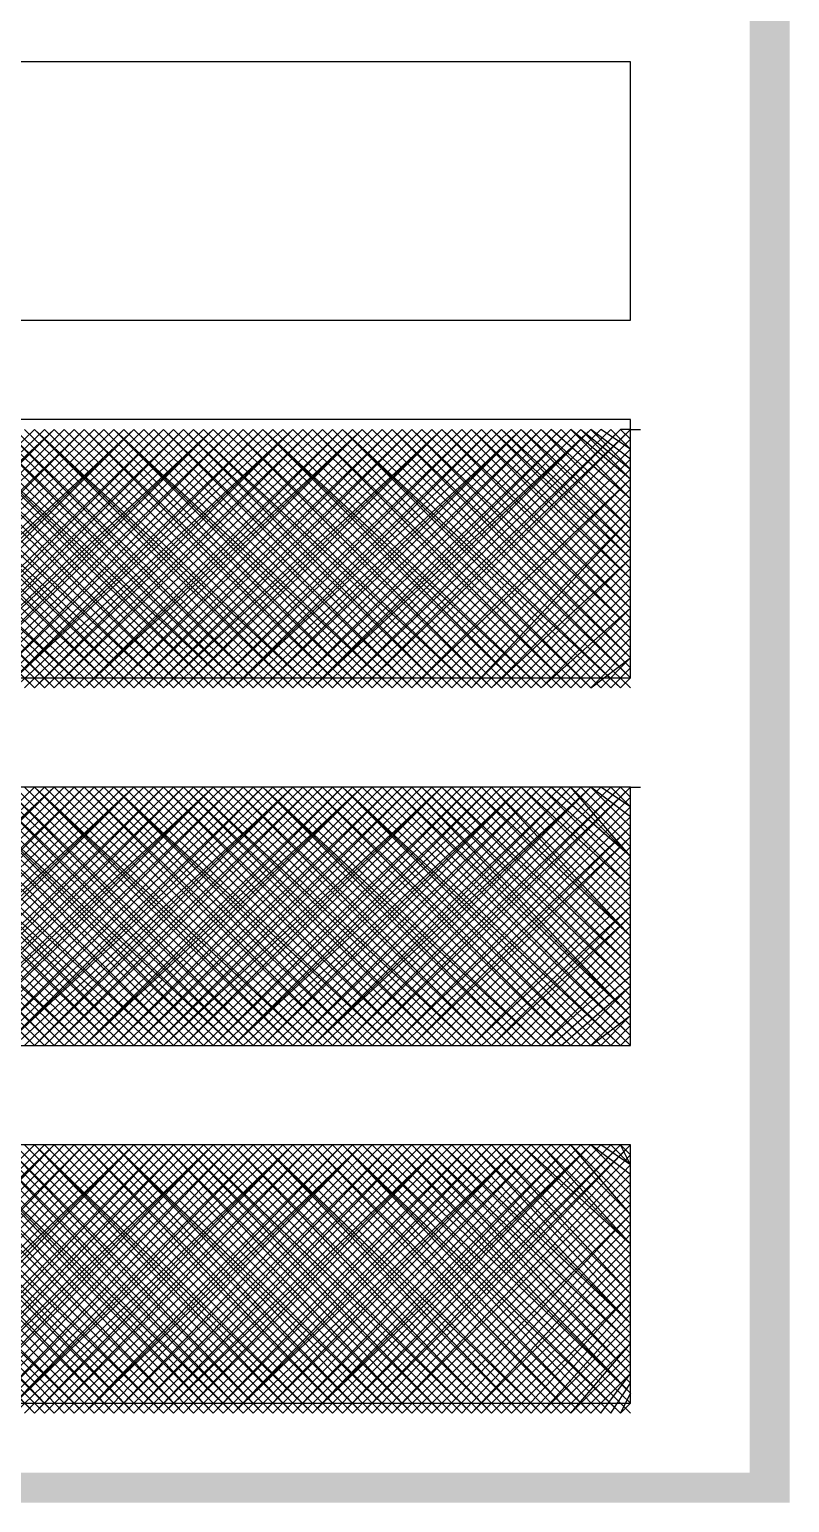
# Model space of a CAD drawing. Header units: millimetres. Extents: x 532209 to 638832, y -290618 to -196403.
# Drawn here: x 587783 to 589696, y -262828 to -259122 of the extents above; entities that cross this region are included whole.
import ezdxf
from ezdxf.enums import TextEntityAlignment as Align

# ---------------------------------------------------------------- set-up
doc = ezdxf.new("R2010")
doc.units = ezdxf.units.MM
doc.header["$LTSCALE"] = 12.5
doc.header["$MEASUREMENT"] = 0
doc.styles.get("Standard").update_dxf_attribs({"font": 'arial.ttf'})

# ---------------------------------------------------------------- blocks, each defined once
blk = doc.blocks.new('APC L')
at = {"linetype": 'Continuous'}
for points in [[(589695.7, -262828.1), (589595.7, -253528.1), (589695.7, -253428.1)], [(589595.7, -262753.1), (589695.7, -262828.1), (589595.7, -253528.1)], [(585945.7, -262753.1), (585870.7, -262828.1), (589595.7, -262753.1)], [(585870.7, -262828.1), (589595.7, -262753.1), (589695.7, -262828.1)]]:
    blk.add_hatch(color=256, dxfattribs=at).paths.add_polyline_path(points)
for points in [[(586295.7, -259853.1), (589295.7, -259853.1), (589295.7, -259203.1), (586295.7, -259203.1), (586295.7, -259853.1)], [(586295.7, -260753.1), (589295.7, -260753.1), (589295.7, -260103.1), (586295.7, -260103.1), (586295.7, -260753.1)], [(587795.7, -260128.1), (587120.7, -260778.1), (587795.7, -260128.1)], [(587795.7, -260778.1), (587120.7, -260128.1)], [(587145.7, -260778.1), (587845.7, -260128.1)], [(587145.7, -260778.1), (587820.7, -260128.1)], [(587820.7, -260778.1), (587145.7, -260128.1)], [(587795.7, -260778.1), (587145.7, -260128.1)], [(587195.7, -260778.1), (587845.7, -260128.1), (587170.7, -260778.1)], [(587845.7, -260778.1), (587170.7, -260128.1)], [(587845.7, -260778.1), (587195.7, -260128.1)], [(587220.7, -260778.1), (587895.7, -260128.1)], [(587220.7, -260778.1), (587870.7, -260128.1)], [(587920.7, -260778.1), (587220.7, -260128.1), (587895.7, -260778.1)], [(587870.7, -260778.1), (587220.7, -260128.1)], [(587245.7, -260778.1), (587920.7, -260128.1)], [(587920.7, -260778.1), (587245.7, -260128.1)], [(587270.7, -260778.1), (587945.7, -260128.1)], [(587270.7, -260778.1), (587920.7, -260128.1)], [(587270.7, -260128.1), (587945.7, -260778.1), (587270.7, -260128.1)], [(587295.7, -260778.1), (587970.7, -260128.1)], [(587970.7, -260778.1), (587295.7, -260128.1)], [(587995.7, -260128.1), (587320.7, -260778.1), (587995.7, -260128.1)], [(587995.7, -260778.1), (587320.7, -260128.1)], [(587370.7, -260778.1), (588045.7, -260128.1), (587345.7, -260778.1)], [(587345.7, -260778.1), (588020.7, -260128.1)], [(588020.7, -260778.1), (587345.7, -260128.1)], [(587995.7, -260778.1), (587345.7, -260128.1)], [(588045.7, -260778.1), (587370.7, -260128.1)], [(587395.7, -260778.1), (588070.7, -260128.1)], [(587395.7, -260778.1), (588045.7, -260128.1)], [(588095.7, -260778.1), (587395.7, -260128.1), (588070.7, -260778.1)], [(588045.7, -260778.1), (587395.7, -260128.1)], [(587420.7, -260778.1), (588095.7, -260128.1)], [(588120.7, -260778.1), (587420.7, -260128.1)], [(587445.7, -260778.1), (588120.7, -260128.1)], [(588120.7, -260778.1), (587445.7, -260128.1)], [(587470.7, -260778.1), (588120.7, -260128.1)], [(587470.7, -260778.1), (588145.7, -260128.1)], [(587470.7, -260128.1), (588145.7, -260778.1), (587470.7, -260128.1)], [(587495.7, -260778.1), (588170.7, -260128.1)], [(588170.7, -260778.1), (587495.7, -260128.1)], [(588170.7, -260128.1), (587520.7, -260778.1), (588195.7, -260128.1)], [(588170.7, -260778.1), (587520.7, -260128.1)], [(587545.7, -260778.1), (588220.7, -260128.1)], [(587545.7, -260778.1), (588245.7, -260128.1), (587570.7, -260778.1)], [(588195.7, -260778.1), (587545.7, -260128.1)], [(588220.7, -260778.1), (587545.7, -260128.1)], [(588245.7, -260778.1), (587570.7, -260128.1)], [(587595.7, -260778.1), (588245.7, -260128.1)], [(587595.7, -260778.1), (588270.7, -260128.1)], [(588245.7, -260778.1), (587595.7, -260128.1)], [(588270.7, -260778.1), (587595.7, -260128.1), (588295.7, -260778.1)], [(587620.7, -260778.1), (588295.7, -260128.1)], [(588295.7, -260778.1), (587620.7, -260128.1)], [(587645.7, -260778.1), (588295.7, -260128.1)], [(587645.7, -260128.1), (588320.7, -260778.1), (587670.7, -260128.1)], [(587670.7, -260778.1), (588320.7, -260128.1)], [(587670.7, -260778.1), (588345.7, -260128.1)], [(588345.7, -260778.1), (587670.7, -260128.1)], [(587695.7, -260778.1), (588370.7, -260128.1)], [(588370.7, -260778.1), (587695.7, -260128.1)], [(588370.7, -260128.1), (587720.7, -260778.1), (588395.7, -260128.1)], [(587720.7, -260778.1), (588420.7, -260128.1)], [(588370.7, -260778.1), (587720.7, -260128.1)], [(588395.7, -260778.1), (587720.7, -260128.1)], [(587745.7, -260778.1), (588445.7, -260128.1), (587770.7, -260778.1)], [(588420.7, -260778.1), (587745.7, -260128.1)], [(588445.7, -260778.1), (587770.7, -260128.1)], [(587795.7, -260778.1), (588445.7, -260128.1)], [(587795.7, -260778.1), (588470.7, -260128.1)], [(588445.7, -260778.1), (587795.7, -260128.1)], [(588470.7, -260778.1), (587795.7, -260128.1), (588495.7, -260778.1)], [(587820.7, -260778.1), (588495.7, -260128.1)], [(588495.7, -260778.1), (587820.7, -260128.1)], [(587845.7, -260778.1), (588495.7, -260128.1)], [(587845.7, -260778.1), (588520.7, -260128.1)], [(587845.7, -260128.1), (588520.7, -260778.1), (587845.7, -260128.1)], [(587870.7, -260778.1), (588545.7, -260128.1)], [(588545.7, -260778.1), (587870.7, -260128.1)], [(587895.7, -260778.1), (588570.7, -260128.1)], [(588570.7, -260778.1), (587895.7, -260128.1)], [(588570.7, -260128.1), (587920.7, -260778.1), (588595.7, -260128.1)], [(587920.7, -260778.1), (588620.7, -260128.1)], [(588570.7, -260778.1), (587920.7, -260128.1)], [(588595.7, -260778.1), (587920.7, -260128.1)], [(587945.7, -260778.1), (588620.7, -260128.1), (587970.7, -260778.1)], [(588620.7, -260778.1), (587945.7, -260128.1)], [(588620.7, -260778.1), (587970.7, -260128.1)], [(587995.7, -260778.1), (588645.7, -260128.1)], [(587995.7, -260778.1), (588670.7, -260128.1)], [(588645.7, -260778.1), (587995.7, -260128.1)], [(588670.7, -260778.1), (587995.7, -260128.1), (588695.7, -260778.1)], [(588020.7, -260778.1), (588695.7, -260128.1)], [(588695.7, -260778.1), (588020.7, -260128.1)], [(588045.7, -260778.1), (588695.7, -260128.1)], [(588045.7, -260778.1), (588720.7, -260128.1)], [(588045.7, -260128.1), (588720.7, -260778.1), (588045.7, -260128.1)], [(588070.7, -260778.1), (588745.7, -260128.1)], [(588745.7, -260778.1), (588070.7, -260128.1)], [(588745.7, -260128.1), (588095.7, -260778.1), (588770.7, -260128.1)], [(588745.7, -260778.1), (588095.7, -260128.1)], [(588120.7, -260778.1), (588795.7, -260128.1)], [(588120.7, -260778.1), (588820.7, -260128.1)], [(588770.7, -260778.1), (588120.7, -260128.1)], [(588795.7, -260778.1), (588120.7, -260128.1)], [(588145.7, -260778.1), (588820.7, -260128.1), (588170.7, -260778.1)], [(588820.7, -260778.1), (588145.7, -260128.1)], [(588170.7, -260778.1), (588845.7, -260128.1)], [(588820.7, -260778.1), (588170.7, -260128.1)], [(588845.7, -260778.1), (588170.7, -260128.1)], [(588195.7, -260778.1), (588870.7, -260128.1)], [(588870.7, -260778.1), (588195.7, -260128.1), (588895.7, -260778.1)], [(588220.7, -260778.1), (588895.7, -260128.1)], [(588895.7, -260778.1), (588220.7, -260128.1)], [(588245.7, -260778.1), (588895.7, -260128.1)], [(588245.7, -260778.1), (588920.7, -260128.1)], [(588245.7, -260128.1), (588920.7, -260778.1), (588245.7, -260128.1)], [(588270.7, -260778.1), (588945.7, -260128.1)], [(588945.7, -260778.1), (588270.7, -260128.1)], [(588945.7, -260128.1), (588295.7, -260778.1), (588970.7, -260128.1)], [(588295.7, -260778.1), (588995.7, -260128.1)], [(588945.7, -260778.1), (588295.7, -260128.1)], [(588970.7, -260778.1), (588295.7, -260128.1)], [(588320.7, -260778.1), (589020.7, -260128.1), (588345.7, -260778.1)], [(588995.7, -260778.1), (588320.7, -260128.1)], [(589020.7, -260778.1), (588345.7, -260128.1)], [(588370.7, -260778.1), (589020.7, -260128.1)], [(588370.7, -260778.1), (589045.7, -260128.1)], [(589020.7, -260778.1), (588370.7, -260128.1)], [(589045.7, -260778.1), (588370.7, -260128.1), (589070.7, -260778.1)], [(588395.7, -260778.1), (589070.7, -260128.1)], [(589070.7, -260778.1), (588395.7, -260128.1)], [(588420.7, -260778.1), (589070.7, -260128.1)], [(589095.7, -260778.1), (588420.7, -260128.1)], [(588445.7, -260778.1), (589095.7, -260128.1)], [(588445.7, -260778.1), (589120.7, -260128.1)], [(588445.7, -260128.1), (589120.7, -260778.1), (588445.7, -260128.1)], [(588470.7, -260778.1), (589145.7, -260128.1)], [(589145.7, -260778.1), (588470.7, -260128.1)], [(589145.7, -260128.1), (588495.7, -260778.1), (589170.7, -260128.1)], [(588495.7, -260778.1), (589195.7, -260128.1)], [(589145.7, -260778.1), (588495.7, -260128.1)], [(589170.7, -260778.1), (588495.7, -260128.1)], [(588520.7, -260778.1), (589195.7, -260128.1), (588545.7, -260778.1)], [(589195.7, -260778.1), (588520.7, -260128.1)], [(589195.7, -260778.1), (588545.7, -260128.1)], [(588570.7, -260778.1), (589220.7, -260128.1)], [(588570.7, -260778.1), (589245.7, -260128.1)], [(589220.7, -260778.1), (588570.7, -260128.1)], [(589245.7, -260778.1), (588570.7, -260128.1), (589270.7, -260778.1)], [(588595.7, -260778.1), (589270.7, -260128.1)], [(589270.7, -260778.1), (588595.7, -260128.1)], [(588620.7, -260778.1), (589270.7, -260128.1)], [(588620.7, -260778.1), (589295.7, -260128.1)], [(588620.7, -260128.1), (589295.7, -260778.1), (588620.7, -260128.1)], [(588645.7, -260778.1), (589295.7, -260128.1)], [(589295.7, -260753.1), (588645.7, -260128.1)], [(589295.7, -260753.1), (588670.7, -260128.1)], [(589295.7, -260728.1), (588695.7, -260128.1)], [(589295.7, -260703.1), (588695.7, -260128.1)], [(589295.7, -260703.1), (588720.7, -260128.1)], [(589295.7, -260678.1), (588745.7, -260128.1)], [(589295.7, -260653.1), (588745.7, -260128.1)], [(589295.7, -260628.1), (588770.7, -260128.1), (589295.7, -260628.1), (588795.7, -260128.1)], [(589295.7, -260603.1), (588820.7, -260128.1)], [(589295.7, -260578.1), (588820.7, -260128.1)], [(589295.7, -260578.1), (588845.7, -260128.1)], [(589295.7, -260553.1), (588870.7, -260128.1)], [(589295.7, -260528.1), (588895.7, -260128.1)], [(589295.7, -260503.1), (588895.7, -260128.1)], [(589295.7, -260503.1), (588920.7, -260128.1)], [(589295.7, -260478.1), (588945.7, -260128.1)], [(589295.7, -260453.1), (588945.7, -260128.1)], [(589295.7, -260453.1), (588970.7, -260128.1), (589295.7, -260428.1), (588995.7, -260128.1)], [(589295.7, -260403.1), (589020.7, -260128.1)], [(589295.7, -260378.1), (589020.7, -260128.1)], [(589295.7, -260378.1), (589045.7, -260128.1)], [(589295.7, -260353.1), (589070.7, -260128.1)], [(589295.7, -260328.1), (589070.7, -260128.1)], [(589295.7, -260303.1), (589095.7, -260128.1)], [(589295.7, -260303.1), (589120.7, -260128.1)], [(589295.7, -260278.1), (589145.7, -260128.1)], [(589295.7, -260253.1), (589145.7, -260128.1)], [(589295.7, -260253.1), (589170.7, -260128.1), (589295.7, -260228.1), (589195.7, -260128.1)], [(589295.7, -260203.1), (589195.7, -260128.1)], [(589295.7, -260178.1), (589220.7, -260128.1)], [(589295.7, -260178.1), (589245.7, -260128.1)], [(589295.7, -260153.1), (589270.7, -260128.1)], [(589295.7, -260128.1), (589270.7, -260128.1)], [(589295.7, -260128.1), (589320.7, -260128.1)], [(588670.7, -260778.1), (589295.7, -260153.1)], [(588695.7, -260778.1), (589295.7, -260178.1), (588695.7, -260778.1)], [(588695.7, -260778.1), (589295.7, -260178.1)], [(588720.7, -260778.1), (589295.7, -260203.1)], [(588745.7, -260778.1), (589295.7, -260228.1)], [(588745.7, -260778.1), (589295.7, -260253.1)], [(588770.7, -260778.1), (589295.7, -260253.1)], [(588795.7, -260778.1), (589295.7, -260278.1)], [(588820.7, -260778.1), (589295.7, -260303.1)], [(588820.7, -260778.1), (589295.7, -260303.1)], [(588845.7, -260778.1), (589295.7, -260328.1)], [(588870.7, -260778.1), (589295.7, -260353.1), (588895.7, -260778.1), (589295.7, -260378.1)], [(588895.7, -260778.1), (589295.7, -260378.1)], [(588920.7, -260778.1), (589295.7, -260403.1)], [(588945.7, -260778.1), (589295.7, -260428.1)], [(588945.7, -260778.1), (589295.7, -260453.1)], [(588970.7, -260778.1), (589295.7, -260453.1)], [(588995.7, -260778.1), (589295.7, -260478.1)], [(589020.7, -260778.1), (589295.7, -260503.1)], [(589020.7, -260778.1), (589295.7, -260503.1)], [(589045.7, -260778.1), (589295.7, -260528.1)], [(589070.7, -260778.1), (589295.7, -260553.1), (589070.7, -260778.1), (589295.7, -260578.1)], [(589095.7, -260778.1), (589295.7, -260578.1)], [(589120.7, -260778.1), (589295.7, -260603.1)], [(589145.7, -260778.1), (589295.7, -260628.1)], [(589145.7, -260778.1), (589295.7, -260628.1)], [(589170.7, -260778.1), (589295.7, -260653.1)], [(589195.7, -260778.1), (589295.7, -260678.1)], [(589195.7, -260778.1), (589295.7, -260703.1)], [(589220.7, -260778.1), (589295.7, -260703.1)], [(589245.7, -260778.1), (589295.7, -260728.1)], [(589270.7, -260778.1), (589295.7, -260753.1), (589270.7, -260778.1)], [(589270.7, -260778.1), (589295.7, -260753.1)], [(586295.7, -261678.1), (589295.7, -261678.1), (589295.7, -261028.1), (586295.7, -261028.1), (586295.7, -261678.1)], [(587795.7, -261028.1), (587120.7, -261678.1), (587795.7, -261028.1)], [(587795.7, -261678.1), (587120.7, -261028.1)], [(587145.7, -261678.1), (587845.7, -261028.1)], [(587145.7, -261678.1), (587820.7, -261028.1)], [(587820.7, -261678.1), (587145.7, -261028.1)], [(587795.7, -261678.1), (587145.7, -261028.1)], [(587195.7, -261678.1), (587845.7, -261028.1), (587170.7, -261678.1)], [(587845.7, -261678.1), (587170.7, -261028.1)], [(587845.7, -261678.1), (587195.7, -261028.1)], [(587220.7, -261678.1), (587895.7, -261028.1)], [(587220.7, -261678.1), (587870.7, -261028.1)], [(587920.7, -261678.1), (587220.7, -261028.1), (587895.7, -261678.1)], [(587870.7, -261678.1), (587220.7, -261028.1)], [(587245.7, -261678.1), (587920.7, -261028.1)], [(587920.7, -261678.1), (587245.7, -261028.1)], [(587270.7, -261678.1), (587945.7, -261028.1)], [(587270.7, -261678.1), (587920.7, -261028.1)], [(587270.7, -261028.1), (587945.7, -261678.1), (587270.7, -261028.1)], [(587295.7, -261678.1), (587970.7, -261028.1)], [(587970.7, -261678.1), (587295.7, -261028.1)], [(587995.7, -261028.1), (587320.7, -261678.1), (587995.7, -261028.1)], [(587995.7, -261678.1), (587320.7, -261028.1)], [(587370.7, -261678.1), (588045.7, -261028.1), (587345.7, -261678.1)], [(587345.7, -261678.1), (588020.7, -261028.1)], [(588020.7, -261678.1), (587345.7, -261028.1)], [(587995.7, -261678.1), (587345.7, -261028.1)], [(588045.7, -261678.1), (587370.7, -261028.1)], [(587395.7, -261678.1), (588070.7, -261028.1)], [(587395.7, -261678.1), (588045.7, -261028.1)], [(588095.7, -261678.1), (587395.7, -261028.1), (588070.7, -261678.1)], [(588045.7, -261678.1), (587395.7, -261028.1)], [(587420.7, -261678.1), (588095.7, -261028.1)], [(588120.7, -261678.1), (587420.7, -261028.1)], [(587445.7, -261678.1), (588120.7, -261028.1)], [(588120.7, -261678.1), (587445.7, -261028.1)], [(587470.7, -261678.1), (588120.7, -261028.1)], [(587470.7, -261678.1), (588145.7, -261028.1)], [(587470.7, -261028.1), (588145.7, -261678.1), (587470.7, -261028.1)], [(587495.7, -261678.1), (588170.7, -261028.1)], [(588170.7, -261678.1), (587495.7, -261028.1)], [(588170.7, -261028.1), (587520.7, -261678.1), (588195.7, -261028.1)], [(588170.7, -261678.1), (587520.7, -261028.1)], [(587545.7, -261678.1), (588220.7, -261028.1)], [(587545.7, -261678.1), (588245.7, -261028.1), (587570.7, -261678.1)], [(588195.7, -261678.1), (587545.7, -261028.1)], [(588220.7, -261678.1), (587545.7, -261028.1)], [(588245.7, -261678.1), (587570.7, -261028.1)], [(587595.7, -261678.1), (588245.7, -261028.1)], [(587595.7, -261678.1), (588270.7, -261028.1)], [(588245.7, -261678.1), (587595.7, -261028.1)], [(588270.7, -261678.1), (587595.7, -261028.1), (588295.7, -261678.1)], [(587620.7, -261678.1), (588295.7, -261028.1)], [(588295.7, -261678.1), (587620.7, -261028.1)], [(587645.7, -261678.1), (588295.7, -261028.1)], [(587645.7, -261028.1), (588320.7, -261678.1), (587670.7, -261028.1)], [(587670.7, -261678.1), (588320.7, -261028.1)], [(587670.7, -261678.1), (588345.7, -261028.1)], [(588345.7, -261678.1), (587670.7, -261028.1)], [(587695.7, -261678.1), (588370.7, -261028.1)], [(588370.7, -261678.1), (587695.7, -261028.1)], [(588370.7, -261028.1), (587720.7, -261678.1), (588395.7, -261028.1)], [(587720.7, -261678.1), (588420.7, -261028.1)], [(588370.7, -261678.1), (587720.7, -261028.1)], [(588395.7, -261678.1), (587720.7, -261028.1)], [(587745.7, -261678.1), (588445.7, -261028.1), (587770.7, -261678.1)], [(588420.7, -261678.1), (587745.7, -261028.1)], [(588445.7, -261678.1), (587770.7, -261028.1)], [(587795.7, -261678.1), (588445.7, -261028.1)], [(587795.7, -261678.1), (588470.7, -261028.1)], [(588445.7, -261678.1), (587795.7, -261028.1)], [(588470.7, -261678.1), (587795.7, -261028.1), (588495.7, -261678.1)], [(587820.7, -261678.1), (588495.7, -261028.1)], [(588495.7, -261678.1), (587820.7, -261028.1)], [(587845.7, -261678.1), (588495.7, -261028.1)], [(587845.7, -261678.1), (588520.7, -261028.1)], [(587845.7, -261028.1), (588520.7, -261678.1), (587845.7, -261028.1)], [(587870.7, -261678.1), (588545.7, -261028.1)], [(588545.7, -261678.1), (587870.7, -261028.1)], [(587895.7, -261678.1), (588570.7, -261028.1)], [(588570.7, -261678.1), (587895.7, -261028.1)], [(588570.7, -261028.1), (587920.7, -261678.1), (588595.7, -261028.1)], [(587920.7, -261678.1), (588620.7, -261028.1)], [(588570.7, -261678.1), (587920.7, -261028.1)], [(588595.7, -261678.1), (587920.7, -261028.1)], [(587945.7, -261678.1), (588620.7, -261028.1), (587970.7, -261678.1)], [(588620.7, -261678.1), (587945.7, -261028.1)], [(588620.7, -261678.1), (587970.7, -261028.1)], [(587995.7, -261678.1), (588645.7, -261028.1)], [(587995.7, -261678.1), (588670.7, -261028.1)], [(588645.7, -261678.1), (587995.7, -261028.1)], [(588670.7, -261678.1), (587995.7, -261028.1), (588695.7, -261678.1)], [(588020.7, -261678.1), (588695.7, -261028.1)], [(588695.7, -261678.1), (588020.7, -261028.1)], [(588045.7, -261678.1), (588695.7, -261028.1)], [(588045.7, -261678.1), (588720.7, -261028.1)], [(588045.7, -261028.1), (588720.7, -261678.1), (588045.7, -261028.1)], [(588070.7, -261678.1), (588745.7, -261028.1)], [(588745.7, -261678.1), (588070.7, -261028.1)], [(588745.7, -261028.1), (588095.7, -261678.1), (588770.7, -261028.1)], [(588745.7, -261678.1), (588095.7, -261028.1)], [(588120.7, -261678.1), (588795.7, -261028.1)], [(588120.7, -261678.1), (588820.7, -261028.1)], [(588770.7, -261678.1), (588120.7, -261028.1)], [(588795.7, -261678.1), (588120.7, -261028.1)], [(588145.7, -261678.1), (588820.7, -261028.1), (588170.7, -261678.1)], [(588820.7, -261678.1), (588145.7, -261028.1)], [(588170.7, -261678.1), (588845.7, -261028.1)], [(588820.7, -261678.1), (588170.7, -261028.1)], [(588845.7, -261678.1), (588170.7, -261028.1)], [(588195.7, -261678.1), (588870.7, -261028.1)], [(588870.7, -261678.1), (588195.7, -261028.1), (588895.7, -261678.1)], [(588220.7, -261678.1), (588895.7, -261028.1)], [(588895.7, -261678.1), (588220.7, -261028.1)], [(588245.7, -261678.1), (588895.7, -261028.1)], [(588245.7, -261678.1), (588920.7, -261028.1)], [(588245.7, -261028.1), (588920.7, -261678.1), (588245.7, -261028.1)], [(588270.7, -261678.1), (588945.7, -261028.1)], [(588945.7, -261678.1), (588270.7, -261028.1)], [(588945.7, -261028.1), (588295.7, -261678.1), (588970.7, -261028.1)], [(588295.7, -261678.1), (588995.7, -261028.1)], [(588945.7, -261678.1), (588295.7, -261028.1)], [(588970.7, -261678.1), (588295.7, -261028.1)], [(588320.7, -261678.1), (589020.7, -261028.1), (588345.7, -261678.1)], [(588995.7, -261678.1), (588320.7, -261028.1)], [(589020.7, -261678.1), (588345.7, -261028.1)], [(588370.7, -261678.1), (589020.7, -261028.1)], [(588370.7, -261678.1), (589045.7, -261028.1)], [(589020.7, -261678.1), (588370.7, -261028.1)], [(589045.7, -261678.1), (588370.7, -261028.1), (589070.7, -261678.1)], [(588395.7, -261678.1), (589070.7, -261028.1)], [(589070.7, -261678.1), (588395.7, -261028.1)], [(588420.7, -261678.1), (589070.7, -261028.1)], [(589095.7, -261678.1), (588420.7, -261028.1)], [(588445.7, -261678.1), (589095.7, -261028.1)], [(588445.7, -261678.1), (589120.7, -261028.1)], [(588445.7, -261028.1), (589120.7, -261678.1), (588445.7, -261028.1)], [(588470.7, -261678.1), (589145.7, -261028.1)], [(589145.7, -261678.1), (588470.7, -261028.1)], [(589145.7, -261028.1), (588495.7, -261678.1), (589170.7, -261028.1)], [(588495.7, -261678.1), (589195.7, -261028.1)], [(589145.7, -261678.1), (588495.7, -261028.1)], [(589170.7, -261678.1), (588495.7, -261028.1)], [(588520.7, -261678.1), (589195.7, -261028.1), (588545.7, -261678.1)], [(589195.7, -261678.1), (588520.7, -261028.1)], [(589195.7, -261678.1), (588545.7, -261028.1)], [(588570.7, -261678.1), (589220.7, -261028.1)], [(588570.7, -261678.1), (589245.7, -261028.1)], [(589220.7, -261678.1), (588570.7, -261028.1)], [(589245.7, -261678.1), (588570.7, -261028.1), (589270.7, -261678.1)], [(588595.7, -261678.1), (589270.7, -261028.1)], [(589270.7, -261678.1), (588595.7, -261028.1)], [(588620.7, -261678.1), (589270.7, -261028.1)], [(588620.7, -261678.1), (589295.7, -261028.1)], [(588620.7, -261028.1), (589295.7, -261678.1), (588620.7, -261028.1)], [(588645.7, -261678.1), (589295.7, -261028.1)], [(589295.7, -261653.1), (588645.7, -261028.1)], [(589295.7, -261653.1), (588670.7, -261028.1)], [(589295.7, -261628.1), (588695.7, -261028.1)], [(589295.7, -261603.1), (588695.7, -261028.1)], [(588720.7, -261028.1), (589295.7, -261603.1), (588745.7, -261028.1)], [(589295.7, -261578.1), (588745.7, -261028.1)], [(589295.7, -261553.1), (588770.7, -261028.1), (589295.7, -261528.1)], [(589295.7, -261528.1), (588795.7, -261028.1)], [(589295.7, -261503.1), (588820.7, -261028.1)], [(589295.7, -261478.1), (588820.7, -261028.1)], [(589295.7, -261478.1), (588845.7, -261028.1)], [(589295.7, -261453.1), (588870.7, -261028.1)], [(589295.7, -261428.1), (588895.7, -261028.1)], [(589295.7, -261403.1), (588895.7, -261028.1)], [(588920.7, -261028.1), (589295.7, -261403.1), (588945.7, -261028.1)], [(589295.7, -261378.1), (588945.7, -261028.1)], [(589295.7, -261353.1), (588970.7, -261028.1), (589295.7, -261353.1)], [(589295.7, -261328.1), (588995.7, -261028.1)], [(589295.7, -261303.1), (589020.7, -261028.1)], [(589295.7, -261278.1), (589020.7, -261028.1)], [(589295.7, -261278.1), (589045.7, -261028.1)], [(589295.7, -261253.1), (589070.7, -261028.1)], [(589295.7, -261228.1), (589070.7, -261028.1)], [(589295.7, -261203.1), (589095.7, -261028.1)], [(589120.7, -261028.1), (589295.7, -261203.1), (589145.7, -261028.1)], [(589295.7, -261178.1), (589145.7, -261028.1)], [(589295.7, -261153.1), (589170.7, -261028.1), (589295.7, -261153.1)], [(589295.7, -261128.1), (589195.7, -261028.1)], [(589295.7, -261103.1), (589195.7, -261028.1)], [(589295.7, -261078.1), (589220.7, -261028.1)], [(589295.7, -261078.1), (589245.7, -261028.1)], [(589295.7, -261053.1), (589270.7, -261028.1)], [(589295.7, -261028.1), (589270.7, -261028.1)], [(589295.7, -261028.1), (589320.7, -261028.1)], [(588670.7, -261678.1), (589295.7, -261053.1)], [(589295.7, -261078.1), (588695.7, -261678.1), (589295.7, -261078.1)], [(588695.7, -261678.1), (589295.7, -261103.1)], [(588720.7, -261678.1), (589295.7, -261128.1), (588745.7, -261678.1)], [(588745.7, -261678.1), (589295.7, -261153.1)], [(588770.7, -261678.1), (589295.7, -261153.1)], [(588795.7, -261678.1), (589295.7, -261178.1)], [(588820.7, -261678.1), (589295.7, -261203.1)], [(588820.7, -261678.1), (589295.7, -261203.1)], [(588845.7, -261678.1), (589295.7, -261228.1)], [(588870.7, -261678.1), (589295.7, -261253.1)], [(589295.7, -261278.1), (588895.7, -261678.1), (589295.7, -261278.1)], [(588895.7, -261678.1), (589295.7, -261303.1)], [(588920.7, -261678.1), (589295.7, -261328.1), (588945.7, -261678.1)], [(588945.7, -261678.1), (589295.7, -261353.1)], [(588970.7, -261678.1), (589295.7, -261353.1)], [(588995.7, -261678.1), (589295.7, -261378.1)], [(589020.7, -261678.1), (589295.7, -261403.1)], [(589020.7, -261678.1), (589295.7, -261403.1)], [(589045.7, -261678.1), (589295.7, -261428.1)], [(589070.7, -261678.1), (589295.7, -261453.1)], [(589295.7, -261478.1), (589070.7, -261678.1), (589295.7, -261478.1)], [(589095.7, -261678.1), (589295.7, -261503.1)], [(589120.7, -261678.1), (589295.7, -261528.1), (589145.7, -261678.1)], [(589145.7, -261678.1), (589295.7, -261528.1)], [(589170.7, -261678.1), (589295.7, -261553.1)], [(589195.7, -261678.1), (589295.7, -261578.1)], [(589195.7, -261678.1), (589295.7, -261603.1)], [(589220.7, -261678.1), (589295.7, -261603.1)], [(589245.7, -261678.1), (589295.7, -261628.1)], [(589295.7, -261653.1), (589270.7, -261678.1), (589295.7, -261653.1)], [(589270.7, -261678.1), (589295.7, -261678.1)], [(586295.7, -262578.1), (589295.7, -262578.1), (589295.7, -261928.1), (586295.7, -261928.1), (586295.7, -262578.1)], [(587795.7, -261928.1), (587120.7, -262603.1), (587795.7, -261928.1)], [(587795.7, -262603.1), (587120.7, -261928.1)], [(587145.7, -262603.1), (587845.7, -261928.1)], [(587145.7, -262603.1), (587820.7, -261928.1)], [(587820.7, -262603.1), (587145.7, -261928.1)], [(587795.7, -262603.1), (587145.7, -261928.1)], [(587195.7, -262603.1), (587845.7, -261928.1), (587170.7, -262603.1)], [(587845.7, -262603.1), (587170.7, -261928.1)], [(587845.7, -262603.1), (587195.7, -261928.1)], [(587220.7, -262603.1), (587895.7, -261928.1)], [(587220.7, -262603.1), (587870.7, -261928.1)], [(587920.7, -262603.1), (587220.7, -261928.1), (587895.7, -262603.1)], [(587870.7, -262603.1), (587220.7, -261928.1)], [(587245.7, -262603.1), (587920.7, -261928.1)], [(587920.7, -262603.1), (587245.7, -261928.1)], [(587270.7, -262603.1), (587945.7, -261928.1)], [(587270.7, -262603.1), (587920.7, -261928.1)], [(587270.7, -261928.1), (587945.7, -262603.1), (587270.7, -261928.1)], [(587295.7, -262603.1), (587970.7, -261928.1)], [(587970.7, -262603.1), (587295.7, -261928.1)], [(587995.7, -261928.1), (587320.7, -262603.1), (587995.7, -261928.1)], [(587995.7, -262603.1), (587320.7, -261928.1)], [(587370.7, -262603.1), (588045.7, -261928.1), (587345.7, -262603.1)], [(587345.7, -262603.1), (588020.7, -261928.1)], [(588020.7, -262603.1), (587345.7, -261928.1)], [(587995.7, -262603.1), (587345.7, -261928.1)], [(588045.7, -262603.1), (587370.7, -261928.1)], [(587395.7, -262603.1), (588070.7, -261928.1)], [(587395.7, -262603.1), (588045.7, -261928.1)], [(588095.7, -262603.1), (587395.7, -261928.1), (588070.7, -262603.1)], [(588045.7, -262603.1), (587395.7, -261928.1)], [(587420.7, -262603.1), (588095.7, -261928.1)], [(588120.7, -262603.1), (587420.7, -261928.1)], [(587445.7, -262603.1), (588120.7, -261928.1)], [(588120.7, -262603.1), (587445.7, -261928.1)], [(587470.7, -262603.1), (588120.7, -261928.1)], [(587470.7, -262603.1), (588145.7, -261928.1)], [(587470.7, -261928.1), (588145.7, -262603.1), (587470.7, -261928.1)], [(587495.7, -262603.1), (588170.7, -261928.1)], [(588170.7, -262603.1), (587495.7, -261928.1)], [(588170.7, -261928.1), (587520.7, -262603.1), (588195.7, -261928.1)], [(588170.7, -262603.1), (587520.7, -261928.1)], [(587545.7, -262603.1), (588220.7, -261928.1)], [(587545.7, -262603.1), (588245.7, -261928.1), (587570.7, -262603.1)], [(588195.7, -262603.1), (587545.7, -261928.1)], [(588220.7, -262603.1), (587545.7, -261928.1)], [(588245.7, -262603.1), (587570.7, -261928.1)], [(587595.7, -262603.1), (588245.7, -261928.1)], [(587595.7, -262603.1), (588270.7, -261928.1)], [(588245.7, -262603.1), (587595.7, -261928.1)], [(588270.7, -262603.1), (587595.7, -261928.1), (588295.7, -262603.1)], [(587620.7, -262603.1), (588295.7, -261928.1)], [(588295.7, -262603.1), (587620.7, -261928.1)], [(587645.7, -262603.1), (588295.7, -261928.1)], [(587645.7, -261928.1), (588320.7, -262603.1), (587670.7, -261928.1)], [(587670.7, -262603.1), (588320.7, -261928.1)], [(587670.7, -262603.1), (588345.7, -261928.1)], [(588345.7, -262603.1), (587670.7, -261928.1)], [(587695.7, -262603.1), (588370.7, -261928.1)], [(588370.7, -262603.1), (587695.7, -261928.1)], [(588370.7, -261928.1), (587720.7, -262603.1), (588395.7, -261928.1)], [(587720.7, -262603.1), (588420.7, -261928.1)], [(588370.7, -262603.1), (587720.7, -261928.1)], [(588395.7, -262603.1), (587720.7, -261928.1)], [(587745.7, -262603.1), (588445.7, -261928.1), (587770.7, -262603.1)], [(588420.7, -262603.1), (587745.7, -261928.1)], [(588445.7, -262603.1), (587770.7, -261928.1)], [(587795.7, -262603.1), (588445.7, -261928.1)], [(587795.7, -262603.1), (588470.7, -261928.1)], [(588445.7, -262603.1), (587795.7, -261928.1)], [(588470.7, -262603.1), (587795.7, -261928.1), (588495.7, -262603.1)], [(587820.7, -262603.1), (588495.7, -261928.1)], [(588495.7, -262603.1), (587820.7, -261928.1)], [(587845.7, -262603.1), (588495.7, -261928.1)], [(587845.7, -262603.1), (588520.7, -261928.1)], [(587845.7, -261928.1), (588520.7, -262603.1), (587845.7, -261928.1)], [(587870.7, -262603.1), (588545.7, -261928.1)], [(588545.7, -262603.1), (587870.7, -261928.1)], [(587895.7, -262603.1), (588570.7, -261928.1)], [(588570.7, -262603.1), (587895.7, -261928.1)], [(588570.7, -261928.1), (587920.7, -262603.1), (588595.7, -261928.1)], [(587920.7, -262603.1), (588620.7, -261928.1)], [(588570.7, -262603.1), (587920.7, -261928.1)], [(588595.7, -262603.1), (587920.7, -261928.1)], [(587945.7, -262603.1), (588620.7, -261928.1), (587970.7, -262603.1)], [(588620.7, -262603.1), (587945.7, -261928.1)], [(588620.7, -262603.1), (587970.7, -261928.1)], [(587995.7, -262603.1), (588645.7, -261928.1)], [(587995.7, -262603.1), (588670.7, -261928.1)], [(588645.7, -262603.1), (587995.7, -261928.1)], [(588670.7, -262603.1), (587995.7, -261928.1), (588695.7, -262603.1)], [(588020.7, -262603.1), (588695.7, -261928.1)], [(588695.7, -262603.1), (588020.7, -261928.1)], [(588045.7, -262603.1), (588695.7, -261928.1)], [(588045.7, -262603.1), (588720.7, -261928.1)], [(588045.7, -261928.1), (588720.7, -262603.1), (588045.7, -261928.1)], [(588070.7, -262603.1), (588745.7, -261928.1)], [(588745.7, -262603.1), (588070.7, -261928.1)], [(588745.7, -261928.1), (588095.7, -262603.1), (588770.7, -261928.1)], [(588745.7, -262603.1), (588095.7, -261928.1)], [(588120.7, -262603.1), (588795.7, -261928.1)], [(588120.7, -262603.1), (588820.7, -261928.1)], [(588770.7, -262603.1), (588120.7, -261928.1)], [(588795.7, -262603.1), (588120.7, -261928.1)], [(588145.7, -262603.1), (588820.7, -261928.1), (588170.7, -262603.1)], [(588820.7, -262603.1), (588145.7, -261928.1)], [(588170.7, -262603.1), (588845.7, -261928.1)], [(588820.7, -262603.1), (588170.7, -261928.1)], [(588845.7, -262603.1), (588170.7, -261928.1)], [(588195.7, -262603.1), (588870.7, -261928.1)], [(588870.7, -262603.1), (588195.7, -261928.1), (588895.7, -262603.1)], [(588220.7, -262603.1), (588895.7, -261928.1)], [(588895.7, -262603.1), (588220.7, -261928.1)], [(588245.7, -262603.1), (588895.7, -261928.1)], [(588245.7, -262603.1), (588920.7, -261928.1)], [(588245.7, -261928.1), (588920.7, -262603.1), (588245.7, -261928.1)], [(588270.7, -262603.1), (588945.7, -261928.1)], [(588945.7, -262603.1), (588270.7, -261928.1)], [(588945.7, -261928.1), (588295.7, -262603.1), (588970.7, -261928.1)], [(588295.7, -262603.1), (588995.7, -261928.1)], [(588945.7, -262603.1), (588295.7, -261928.1)], [(588970.7, -262603.1), (588295.7, -261928.1)], [(588320.7, -262603.1), (589020.7, -261928.1), (588345.7, -262603.1)], [(588995.7, -262603.1), (588320.7, -261928.1)], [(589020.7, -262603.1), (588345.7, -261928.1)], [(588370.7, -262603.1), (589020.7, -261928.1)], [(588370.7, -262603.1), (589045.7, -261928.1)], [(589020.7, -262603.1), (588370.7, -261928.1)], [(589045.7, -262603.1), (588370.7, -261928.1), (589070.7, -262603.1)], [(588395.7, -262603.1), (589070.7, -261928.1)], [(589070.7, -262603.1), (588395.7, -261928.1)], [(588420.7, -262603.1), (589070.7, -261928.1)], [(589095.7, -262603.1), (588420.7, -261928.1)], [(588445.7, -262603.1), (589095.7, -261928.1)], [(588445.7, -262603.1), (589120.7, -261928.1)], [(588445.7, -261928.1), (589120.7, -262603.1), (588445.7, -261928.1)], [(588470.7, -262603.1), (589145.7, -261928.1)], [(589145.7, -262603.1), (588470.7, -261928.1)], [(589145.7, -261928.1), (588495.7, -262603.1), (589170.7, -261928.1)], [(588495.7, -262603.1), (589195.7, -261928.1)], [(589145.7, -262603.1), (588495.7, -261928.1)], [(589170.7, -262603.1), (588495.7, -261928.1)], [(588520.7, -262603.1), (589195.7, -261928.1), (588545.7, -262603.1)], [(589195.7, -262603.1), (588520.7, -261928.1)], [(589195.7, -262603.1), (588545.7, -261928.1)], [(588570.7, -262603.1), (589220.7, -261928.1)], [(588570.7, -262603.1), (589245.7, -261928.1)], [(589220.7, -262603.1), (588570.7, -261928.1)], [(589245.7, -262603.1), (588570.7, -261928.1), (589270.7, -262603.1)], [(588595.7, -262603.1), (589270.7, -261928.1)], [(589270.7, -262603.1), (588595.7, -261928.1)], [(588620.7, -262603.1), (589270.7, -261928.1)], [(588620.7, -262603.1), (589295.7, -261928.1)], [(589295.7, -262603.1), (588620.7, -261928.1)], [(589295.7, -262578.1), (588620.7, -261928.1)], [(588645.7, -262603.1), (589295.7, -261928.1)], [(588645.7, -261928.1), (589295.7, -262553.1), (588670.7, -261928.1)], [(588670.7, -262603.1), (589295.7, -261953.1)], [(589295.7, -262553.1), (588695.7, -261928.1)], [(589295.7, -262528.1), (588695.7, -261928.1)], [(589295.7, -262503.1), (588720.7, -261928.1)], [(589295.7, -262503.1), (588745.7, -261928.1)], [(589295.7, -262478.1), (588745.7, -261928.1)], [(589295.7, -262453.1), (588770.7, -261928.1), (589295.7, -262428.1)], [(589295.7, -262428.1), (588795.7, -261928.1)], [(589295.7, -262403.1), (588820.7, -261928.1)], [(589295.7, -262378.1), (588820.7, -261928.1)], [(588845.7, -261928.1), (589295.7, -262378.1), (588870.7, -261928.1)], [(589295.7, -262353.1), (588895.7, -261928.1)], [(589295.7, -262328.1), (588895.7, -261928.1)], [(589295.7, -262303.1), (588920.7, -261928.1)], [(589295.7, -262303.1), (588945.7, -261928.1)], [(589295.7, -262278.1), (588945.7, -261928.1)], [(589295.7, -262253.1), (588970.7, -261928.1), (589295.7, -262253.1)], [(589295.7, -262228.1), (588995.7, -261928.1)], [(589295.7, -262203.1), (589020.7, -261928.1)], [(589295.7, -262178.1), (589020.7, -261928.1)], [(589045.7, -261928.1), (589295.7, -262178.1), (589070.7, -261928.1)], [(589295.7, -262153.1), (589070.7, -261928.1)], [(589295.7, -262128.1), (589095.7, -261928.1)], [(589295.7, -262103.1), (589120.7, -261928.1)], [(589295.7, -262103.1), (589145.7, -261928.1)], [(589295.7, -262078.1), (589145.7, -261928.1)], [(589295.7, -262053.1), (589170.7, -261928.1), (589295.7, -262053.1)], [(589295.7, -262028.1), (589195.7, -261928.1)], [(589295.7, -262003.1), (589195.7, -261928.1)], [(589295.7, -261978.1), (589220.7, -261928.1)], [(589245.7, -261928.1), (589295.7, -261978.1), (589270.7, -261928.1)], [(589295.7, -261953.1), (589270.7, -261928.1)], [(589295.7, -261928.1), (589295.7, -261928.1)], [(589295.7, -261978.1), (588695.7, -262603.1), (589295.7, -261978.1)], [(588695.7, -262603.1), (589295.7, -262003.1)], [(588720.7, -262603.1), (589295.7, -262028.1)], [(588745.7, -262603.1), (589295.7, -262053.1)], [(588745.7, -262603.1), (589295.7, -262053.1)], [(588770.7, -262603.1), (589295.7, -262078.1)], [(588795.7, -262603.1), (589295.7, -262103.1), (588820.7, -262603.1)], [(588820.7, -262603.1), (589295.7, -262103.1)], [(588845.7, -262603.1), (589295.7, -262128.1)], [(588870.7, -262603.1), (589295.7, -262153.1)], [(589295.7, -262178.1), (588895.7, -262603.1), (589295.7, -262178.1)], [(588895.7, -262603.1), (589295.7, -262203.1)], [(588920.7, -262603.1), (589295.7, -262228.1)], [(588945.7, -262603.1), (589295.7, -262253.1)], [(588945.7, -262603.1), (589295.7, -262253.1)], [(588970.7, -262603.1), (589295.7, -262278.1)], [(588995.7, -262603.1), (589295.7, -262303.1), (589020.7, -262603.1)], [(589020.7, -262603.1), (589295.7, -262303.1)], [(589045.7, -262603.1), (589295.7, -262328.1)], [(589070.7, -262603.1), (589295.7, -262353.1)], [(589295.7, -262378.1), (589070.7, -262603.1), (589295.7, -262378.1)], [(589095.7, -262603.1), (589295.7, -262403.1)], [(589120.7, -262603.1), (589295.7, -262428.1)], [(589145.7, -262603.1), (589295.7, -262428.1)], [(589145.7, -262603.1), (589295.7, -262453.1)], [(589170.7, -262603.1), (589295.7, -262478.1)], [(589195.7, -262603.1), (589295.7, -262503.1), (589195.7, -262603.1)], [(589220.7, -262603.1), (589295.7, -262503.1)], [(589245.7, -262603.1), (589295.7, -262528.1)], [(589295.7, -262553.1), (589270.7, -262603.1), (589295.7, -262553.1)], [(589270.7, -262603.1), (589295.7, -262578.1)]]:
    blk.add_lwpolyline(points, dxfattribs=at)
for tag, p in [('POWER', (619828.3, -213871.9)), ('READER_1', (532806.9, -215496.9)), ('RS485_1', (619828.3, -222371.9)), ('READER_2', (532806.9, -226571.9)), ('RS485_2', (619828.3, -235171.9)), ('INPUT_2', (619828.3, -252946.9)), ('OUTPUT_2', (619828.3, -259721.9))]:
    blk.add_attdef(tag, text='', height=450).set_placement(p, align=Align.MIDDLE_LEFT)
for tag, p in [('OUTPUT_1', (565820.7, -271614.2)), ('INPUT_1', (571645.7, -271614.2))]:
    blk.add_attdef(tag, text='', height=450, rotation=270).set_placement(p, align=Align.MIDDLE_LEFT)

msp = doc.modelspace()

# ---------------------------------------------------------------- block references
msp.add_blockref('APC L', (0, 0))

doc.saveas('drawing.dxf')
